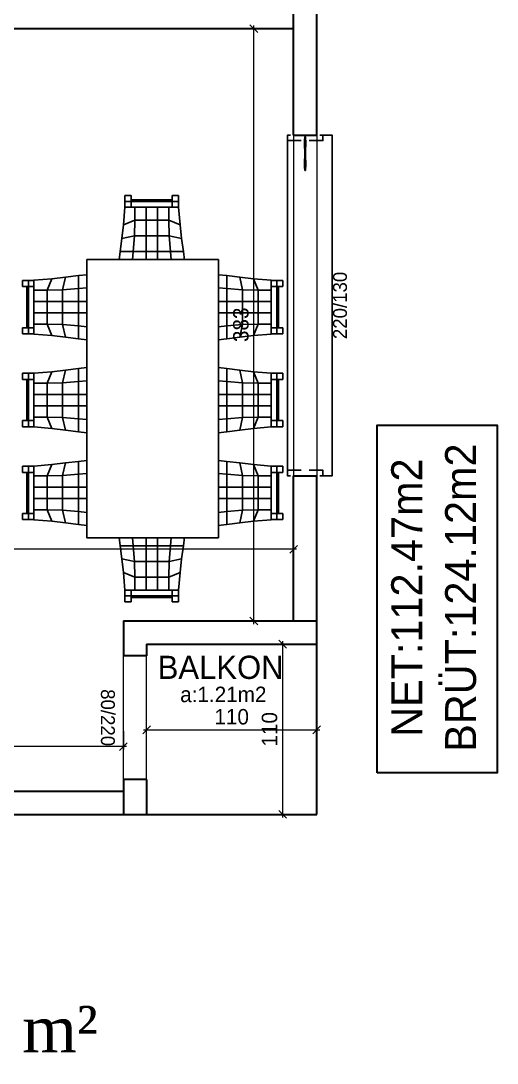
# Model space of a CAD drawing. Header units: centimetres. Extents: x 562865 to 1310255, y -148070 to 32737.
# Drawn here: x 622706 to 623014, y 22367 to 23040 of the extents above; entities that cross this region are included whole.
import ezdxf
from ezdxf.enums import TextEntityAlignment as Align

# ---------------------------------------------------------------- set-up
doc = ezdxf.new("R2010")
doc.units = ezdxf.units.CM
doc.header["$LTSCALE"] = 2.5
doc.layers.get('0').update_dxf_attribs({"color": 86})
for name, color, linetype in [('alan', 7, 'Continuous'), ('kapi-yazi', 7, 'Continuous'), ('mahal', 7, 'Continuous'), ('penc-yazi', 7, 'Continuous'), ('pencere', 7, 'Continuous')]:
    doc.layers.add(name, color=color, linetype=linetype)
for name, color, linetype, lineweight in [('DUVAR', 4, 'Continuous', 30), ('duvar-kesim', 7, 'Continuous', 0), ('GÖRÜNÜŞLER', 96, 'Continuous', 25), ('iç ölçü', 106, 'Continuous', 18)]:
    doc.layers.add(name, color=color, linetype=linetype, lineweight=lineweight)
doc.styles.add('autodim', font='times.ttf')
doc.styles.add('PINAR', font='comic.ttf')
doc.dimstyles.new('TEMİZ ÖLÇÜ', dxfattribs={"dimtxt": 10, "dimasz": 5, "dimexe": 1.8, "dimexo": 0.625, "dimgap": 3, "dimtad": 1, "dimdec": 0, "dimrnd": 0.5, "dimzin": 1, "dimdsep": 46, "dimtxsty": 'PINAR', "dimblk": 'OBLIQUE', "dimcen": 0.9, "dimdle": 2, "dimclrd": 256, "dimclre": 256, "dimclrt": 7, "dimadec": 0, "dimazin": 0, "dimtfac": 1, "dimtdec": 0, "dimtofl": 0, "dimtmove": 2, "dimatfit": 2, "dimfxl": 10, "dimfxlon": 1, "dimlwd": -1, "dimlwe": -1, "dimarcsym": 0})

# ---------------------------------------------------------------- blocks, each defined once
blk = doc.blocks.new('_Oblique')
at = {"color": 0, "linetype": 'ByBlock', "lineweight": -2}
blk.add_line((-0.5, -0.5), (0.5, 0.5), dxfattribs=at)
blk = doc.blocks.new('*D1524')
at = {"layer": 'Defpoints', "color": 0}
for p in [(622897.1, 22582.43), (622787.1, 22561.1), (622897.1, 22561.1)]:
    blk.add_point(p, dxfattribs=at)
at = {"layer": 'iç ölçü'}
for p, q in [((622785.1, 22582.43), (622899.1, 22582.43)), ((622787.1, 22572.43), (622787.1, 22584.23)), ((622897.1, 22572.43), (622897.1, 22584.23))]:
    blk.add_line(p, q, dxfattribs=at)
at = {"layer": 'iç ölçü', "linetype": 'ByBlock', "xscale": 5, "yscale": 5, "zscale": 5, "rotation": 180}
blk.add_blockref('_Oblique', (622787.1, 22582.43), dxfattribs=at)
at = {"layer": 'iç ölçü', "linetype": 'ByBlock', "xscale": 5, "yscale": 5, "zscale": 5}
blk.add_blockref('_Oblique', (622897.1, 22582.43), dxfattribs=at)
at = {"layer": 'iç ölçü', "color": 7, "insert": (622842.1, 22590.83), "char_height": 10, "attachment_point": 5, "style": 'PINAR'}
blk.add_mtext('110', dxfattribs=at)
blk = doc.blocks.new('*D1525')
at = {"layer": 'Defpoints', "color": 0}
for p in [(622873.07, 22637.78), (622873.07, 22527.78), (622875.01, 22527.78)]:
    blk.add_point(p, dxfattribs=at)
at = {"layer": 'iç ölçü'}
for p, q in [((622875.01, 22639.78), (622875.01, 22525.78)), ((622873.69, 22637.78), (622876.81, 22637.78)), ((622873.69, 22527.78), (622876.81, 22527.78))]:
    blk.add_line(p, q, dxfattribs=at)
at = {"layer": 'iç ölçü', "linetype": 'ByBlock', "xscale": 5, "yscale": 5, "zscale": 5}
for p, rotation in [((622875.01, 22637.78), 90), ((622875.01, 22527.78), 270)]:
    blk.add_blockref('_Oblique', p, dxfattribs=dict(at, rotation=rotation))
at = {"layer": 'iç ölçü', "color": 7, "insert": (622866.6, 22582.78), "char_height": 10, "attachment_point": 5, "rotation": 90, "style": 'PINAR'}
blk.add_mtext('110', dxfattribs=at)
blk = doc.blocks.new('*D1527')
at = {"layer": 'Defpoints', "color": 0}
for p in [(622882.1, 22768.17), (622321.78, 22724.87), (622321.78, 22699.12)]:
    blk.add_point(p, dxfattribs=at)
at = {"layer": 'iç ölçü'}
for p, q in [((622321.78, 22709.12), (622321.78, 22697.32)), ((622882.1, 22709.12), (622882.1, 22697.32)), ((622884.1, 22699.12), (622319.78, 22699.12))]:
    blk.add_line(p, q, dxfattribs=at)
at = {"layer": 'iç ölçü', "linetype": 'ByBlock', "xscale": 5, "yscale": 5, "zscale": 5, "rotation": 180}
blk.add_blockref('_Oblique', (622321.78, 22699.12), dxfattribs=at)
at = {"layer": 'iç ölçü', "linetype": 'ByBlock', "xscale": 5, "yscale": 5, "zscale": 5}
blk.add_blockref('_Oblique', (622882.1, 22699.12), dxfattribs=at)
at = {"layer": 'iç ölçü', "color": 7, "insert": (622601.94, 22707.64), "char_height": 10, "attachment_point": 5, "style": 'PINAR'}
blk.add_mtext('561', dxfattribs=at)
blk = doc.blocks.new('*D1528')
at = {"layer": 'Defpoints', "color": 0}
for p in [(622834.6, 23035.49), (622856.44, 23035.49), (622834.6, 22652.78)]:
    blk.add_point(p, dxfattribs=at)
at = {"layer": 'iç ölçü'}
for p, q in [((622856.44, 22650.78), (622856.44, 23037.49)), ((622846.44, 23035.49), (622858.24, 23035.49)), ((622846.44, 22652.78), (622858.24, 22652.78))]:
    blk.add_line(p, q, dxfattribs=at)
at = {"layer": 'iç ölçü', "linetype": 'ByBlock', "xscale": 5, "yscale": 5, "zscale": 5}
for p, rotation in [((622856.44, 23035.49), 90), ((622856.44, 22652.78), 270)]:
    blk.add_blockref('_Oblique', p, dxfattribs=dict(at, rotation=rotation))
at = {"layer": 'iç ölçü', "color": 7, "insert": (622848.08, 22844.14), "char_height": 10, "attachment_point": 5, "rotation": 90, "style": 'PINAR'}
blk.add_mtext('383', dxfattribs=at)
blk = doc.blocks.new('*D1529')
at = {"layer": 'Defpoints', "color": 0}
for p in [(622321.78, 22590.28), (622772.1, 22590.28), (622321.78, 22571.57)]:
    blk.add_point(p, dxfattribs=at)
at = {"layer": 'iç ölçü'}
for p, q in [((622321.78, 22581.57), (622321.78, 22569.77)), ((622772.1, 22581.57), (622772.1, 22569.77)), ((622774.1, 22571.57), (622319.78, 22571.57))]:
    blk.add_line(p, q, dxfattribs=at)
at = {"layer": 'iç ölçü', "linetype": 'ByBlock', "xscale": 5, "yscale": 5, "zscale": 5, "rotation": 180}
blk.add_blockref('_Oblique', (622321.78, 22571.57), dxfattribs=at)
at = {"layer": 'iç ölçü', "linetype": 'ByBlock', "xscale": 5, "yscale": 5, "zscale": 5}
blk.add_blockref('_Oblique', (622772.1, 22571.57), dxfattribs=at)
at = {"layer": 'iç ölçü', "color": 7, "insert": (622546.94, 22580.06), "char_height": 10, "attachment_point": 5, "style": 'PINAR'}
blk.add_mtext('451', dxfattribs=at)
blk = doc.blocks.new('fm-win3')
at = {"color": 8, "linetype": 'Continuous'}
for p, q in [((16.9, 0.3), (16.9, -0.9)), ((56, 0.3), (16.9, 0.3)), ((17.9, 0.3), (17.9, -0.9)), ((55, 0.3), (55, -0.9)), ((56, 0.3), (56, -0.9)), ((65.6, 1.4), (65.6, 0.2)), ((65.6, 1.4), (114.3, 1.4)), ((65.6, 0.2), (114.3, 0.2)), ((66.6, 1.4), (66.6, 0.2)), ((67.4, 3), (112.5, 3)), ((113.3, 1.4), (113.3, 0.2)), ((114.3, 1.4), (114.3, 0.2)), ((123.9, 0.3), (123.9, -0.9)), ((123.9, 0.3), (163.2, 0.3)), ((124.9, 0.3), (124.9, -0.9)), ((162.2, 0.3), (162.2, -0.9)), ((163.2, 0.3), (163.2, -0.9)), ((56, -0.9), (16.9, -0.9)), ((54.5, -3.3), (18.4, -3.3)), ((67.5, -1.8), (112.3, -1.8)), ((123.9, -0.9), (163.2, -0.9)), ((125.4, -3.3), (161.6, -3.3))]:
    blk.add_line(p, q, dxfattribs=at)
at = {"linetype": 'Continuous'}
for points in [[(7, -1.8), (0, -1.8), (0, 1.8), (7, 1.8)], [(11, 0.7), (11.3, 0.7), (11.3, 1), (11, 1), (11, 2), (12.2, 2), (12.2, 2.7), (12.8, 2.7), (12.9, 2), (13.2, 2), (13, 3), (5.6, 3), (5.4, 2), (5.8, 2), (5.9, 2.7), (6.4, 2.7), (6.4, 2), (7.7, 2), (7.7, 1), (7.4, 1), (7.4, 0.7), (7.7, 0.7), (7.7, 0.2), (7.4, 0.2), (7.4, -0.1), (7.7, -0.1), (7.7, -1.7), (7.4, -1.7), (7.4, -2), (11.3, -2), (11.3, -1.7), (11, -1.7), (11, -0.1), (11.3, -0.1), (11.3, 0.2), (11, 0.2)], [(16.1, -1.4), (16.4, -1.4), (16.4, -1.2), (16.1, -1.2), (16.1, 0.9), (16.9, 0.9), (16.9, 1.6), (17.4, 1.6), (17.5, 0.9), (17.9, 0.9), (17.7, 1.9), (12.8, 1.9), (12.8, 1.6), (12.9, 1.6), (12.9, 0.8), (12.1, 0.8), (12.1, -0.2), (13.1, -0.2), (13.1, -1.8), (12.1, -1.8), (12.1, -2.3), (10.5, -2.3), (10.5, -3.5), (16.4, -3.5), (16.4, -3.2), (16.1, -3.2)], [(56.8, -1.2), (56.8, 0.9), (56, 0.9), (56, 1.6), (55.4, 1.6), (55.3, 0.9), (55, 0.9), (55.2, 1.9), (60.1, 1.9), (60.1, 1.6), (60, 1.6), (60, 0.8), (60.8, 0.8), (60.8, -0.2), (59.8, -0.2), (59.8, -1.8), (60.8, -1.8), (60.8, -2.3), (62.4, -2.3), (62.4, -3.5), (56.5, -3.5), (56.5, -3.2), (56.8, -3.2), (56.8, -1.4), (56.5, -1.4), (56.5, -1.2)], [(62.1, -1.7), (62.1, -0.1), (61.8, -0.1), (61.8, 0.2), (62.1, 0.2), (62.1, 0.7), (61.8, 0.7), (61.8, 1), (62.1, 1), (62.1, 2), (60.8, 2), (60.8, 2.7), (60.2, 2.7), (60.1, 2), (59.8, 2), (60, 3), (67.1, 3), (67.3, 2), (67, 2), (66.9, 2.7), (66.3, 2.7), (66.3, 2), (65.1, 2), (65.1, 1), (65.4, 1), (65.4, 0.7), (65.1, 0.7), (65.1, 0.2), (65.4, 0.2), (65.4, -0.1), (65.1, -0.1), (65.1, -1.7), (65.4, -1.7), (65.4, -2), (61.8, -2), (61.8, -1.7)], [(118, 2), (119.2, 2), (119.2, 2.7), (119.8, 2.7), (119.9, 2), (120.2, 2), (120, 3), (112.8, 3), (112.6, 2), (112.9, 2), (113, 2.7), (113.5, 2.7), (113.5, 2), (114.7, 2), (114.7, 1), (114.4, 1), (114.4, 0.7), (114.7, 0.7), (114.7, 0.2), (114.4, 0.2), (114.4, -0.1), (114.7, -0.1), (114.7, -1.7), (114.4, -1.7), (114.4, -2), (118.3, -2), (118.3, -1.7), (118, -1.7), (118, -0.1), (118.3, -0.1), (118.3, 0.2), (118, 0.2), (118, 0.7), (118.3, 0.7), (118.3, 1), (118, 1)], [(123.1, -1.2), (123.1, 0.9), (123.9, 0.9), (123.9, 1.6), (124.4, 1.6), (124.5, 0.9), (124.9, 0.9), (124.7, 1.9), (119.8, 1.9), (119.8, 1.6), (119.9, 1.6), (119.9, 0.8), (119.1, 0.8), (119.1, -0.2), (120.1, -0.2), (120.1, -1.8), (119.1, -1.8), (119.1, -2.3), (117.5, -2.3), (117.5, -3.5), (123.4, -3.5), (123.4, -3.2), (123.1, -3.2), (123.1, -1.4), (123.4, -1.4), (123.4, -1.2)], [(164, -1.4), (163.7, -1.4), (163.7, -1.2), (164, -1.2), (164, 0.9), (163.1, 0.9), (163.1, 1.6), (162.6, 1.6), (162.5, 0.9), (162.2, 0.9), (162.4, 1.9), (167.3, 1.9), (167.3, 1.6), (167.2, 1.6), (167.2, 0.8), (168, 0.8), (168, -0.2), (167, -0.2), (167, -1.8), (168, -1.8), (168, -2.3), (169.5, -2.3), (169.5, -3.5), (163.7, -3.5), (163.7, -3.2), (164, -3.2)], [(169, 0.7), (168.7, 0.7), (168.7, 1), (169, 1), (169, 2), (167.8, 2), (167.8, 2.7), (167.2, 2.7), (167.1, 2), (166.8, 2), (167, 3), (174.4, 3), (174.6, 2), (174.2, 2), (174.1, 2.7), (173.6, 2.7), (173.6, 2), (172.3, 2), (172.3, 1), (172.6, 1), (172.6, 0.7), (172.3, 0.7), (172.3, 0.2), (172.6, 0.2), (172.6, -0.1), (172.3, -0.1), (172.3, -1.7), (172.6, -1.7), (172.6, -2), (168.7, -2), (168.7, -1.7), (169, -1.7), (169, -0.1), (168.7, -0.1), (168.7, 0.2), (169, 0.2)], [(173, -1.8), (180, -1.8), (180, 1.8), (173, 1.8)]]:
    blk.add_lwpolyline(points, close=True, dxfattribs=at)
at = {"color": 8, "linetype": 'Continuous'}
for points in [[(56.4, 1.9), (54.6, 3.7), (18.2, 3.7), (16.4, 1.9)], [(123.4, 1.9), (125.2, 3.7), (161.8, 3.7), (163.6, 1.9)]]:
    blk.add_lwpolyline(points, dxfattribs=at)
for points in [[(16.2, -2.4), (16.5, -2.4), (16.5, -3.3), (18.2, -3.3), (18.2, -1.6), (17.9, -1.6), (17.9, -2.1), (17.4, -2.1), (17.4, -1.6), (17.1, -1.6), (17.1, -2.1), (16.3, -2.1), (16.3, -1.6), (16.2, -1.6)], [(56.7, -2.4), (56.4, -2.4), (56.4, -3.3), (54.7, -3.3), (54.7, -1.6), (55, -1.6), (55, -2.1), (55.5, -2.1), (55.5, -1.6), (55.8, -1.6), (55.8, -2.1), (56.6, -2.1), (56.6, -1.6), (56.7, -1.6)], [(65.5, -1.4), (65.5, -1.8), (67.2, -1.8), (67.2, -0.4), (66.9, -0.4), (66.9, -0.9), (66.4, -0.9), (66.4, -0.4), (66.1, -0.4), (66.1, -1.1), (65.3, -1.1), (65.3, -0.4), (65.2, -0.4), (65.2, -1.4)], [(114.3, -1.4), (114.3, -1.8), (112.6, -1.8), (112.6, -0.4), (112.9, -0.4), (112.9, -0.9), (113.4, -0.9), (113.4, -0.4), (113.7, -0.4), (113.7, -1.1), (114.5, -1.1), (114.5, -0.4), (114.6, -0.4), (114.6, -1.4)], [(123.2, -2.4), (123.5, -2.4), (123.5, -3.3), (125.2, -3.3), (125.2, -1.6), (124.9, -1.6), (124.9, -2.1), (124.4, -2.1), (124.4, -1.6), (124.1, -1.6), (124.1, -2.1), (123.3, -2.1), (123.3, -1.6), (123.2, -1.6)], [(163.9, -2.4), (163.6, -2.4), (163.6, -3.3), (161.9, -3.3), (161.9, -1.6), (162.2, -1.6), (162.2, -2.1), (162.7, -2.1), (162.7, -1.6), (163, -1.6), (163, -2.1), (163.8, -2.1), (163.8, -1.6), (163.9, -1.6)]]:
    blk.add_lwpolyline(points, close=True, dxfattribs=at)
blk = doc.blocks.new('Table-1')
at = {"color": 33}
for p, q in [((-76.91, 74.89), (-76.91, 82.32)), ((-72.9, 82.32), (-76.91, 82.32)), ((-72.9, 82.32), (-72.9, 74.89)), ((-46.34, 74.89), (-46.34, 82.32)), ((-46.34, 82.32), (-42.33, 82.32)), ((-42.33, 82.32), (-42.33, 74.89)), ((-16.89, 74.89), (-16.89, 82.32)), ((-12.88, 82.32), (-16.89, 82.32)), ((-12.88, 82.32), (-12.88, 74.89)), ((13.68, 74.89), (13.68, 82.32)), ((13.68, 82.32), (17.69, 82.32)), ((17.69, 82.32), (17.69, 74.89)), ((43.07, 74.89), (43.07, 82.32)), ((47.08, 82.32), (43.07, 82.32)), ((47.08, 82.32), (47.08, 74.89)), ((73.63, 74.89), (73.63, 82.32)), ((73.63, 82.32), (77.64, 82.32)), ((77.64, 82.32), (77.64, 74.89)), ((-42.26, 74.89), (-77.04, 74.89)), ((-76.91, 78.51), (-42.33, 78.51)), ((-46.34, 79.56), (-72.9, 79.56)), ((17.76, 74.89), (-17.02, 74.89)), ((-16.89, 78.51), (17.69, 78.51)), ((13.68, 79.56), (-12.88, 79.56)), ((77.71, 74.89), (42.93, 74.89)), ((43.07, 78.51), (77.64, 78.51)), ((73.63, 79.56), (47.08, 79.56)), ((-129.96, 16.12), (-122.53, 16.12)), ((-129.96, 12.11), (-129.96, 16.12)), ((-126.14, -18.46), (-126.14, 16.12)), ((-122.53, 16.19), (-122.53, -18.59)), ((125.04, 16.19), (125.04, -18.59)), ((132.47, 16.12), (125.04, 16.12)), ((128.66, -18.46), (128.66, 16.12)), ((132.47, 12.11), (132.47, 16.12)), ((-122.53, 12.11), (-129.96, 12.11)), ((-127.2, 12.11), (-127.2, -14.45)), ((125.04, 12.11), (132.47, 12.11)), ((129.71, 12.11), (129.71, -14.45)), ((-129.96, -14.45), (-122.53, -14.45)), ((-129.96, -14.45), (-129.96, -18.46)), ((-122.53, -18.46), (-129.96, -18.46)), ((132.47, -14.45), (125.04, -14.45)), ((125.04, -18.46), (132.47, -18.46)), ((132.47, -14.45), (132.47, -18.46)), ((-42.26, -78.48), (-77.04, -78.48)), ((-76.91, -78.48), (-76.91, -85.9)), ((-72.9, -85.9), (-72.9, -78.48)), ((-46.34, -78.48), (-46.34, -85.9)), ((-42.33, -85.9), (-42.33, -78.48)), ((17.76, -78.48), (-17.02, -78.48)), ((-16.89, -78.48), (-16.89, -85.9)), ((-12.88, -85.9), (-12.88, -78.48)), ((13.68, -78.48), (13.68, -85.9)), ((17.69, -85.9), (17.69, -78.48)), ((77.71, -78.48), (42.93, -78.48)), ((43.07, -78.48), (43.07, -85.9)), ((47.08, -85.9), (47.08, -78.48)), ((73.63, -78.48), (73.63, -85.9)), ((77.64, -85.9), (77.64, -78.48)), ((-76.91, -82.09), (-42.33, -82.09)), ((-72.9, -85.9), (-76.91, -85.9)), ((-46.34, -83.14), (-72.9, -83.14)), ((-46.34, -85.9), (-42.33, -85.9)), ((-16.89, -82.09), (17.69, -82.09)), ((-12.88, -85.9), (-16.89, -85.9)), ((13.68, -83.14), (-12.88, -83.14)), ((13.68, -85.9), (17.69, -85.9)), ((43.07, -82.09), (77.64, -82.09)), ((47.08, -85.9), (43.07, -85.9)), ((73.63, -83.14), (47.08, -83.14)), ((73.63, -85.9), (77.64, -85.9))]:
    blk.add_line(p, q, dxfattribs=at)
for p, q in [((-77.04, 74.89), (-77.96, 63.39)), ((-70.66, 66.35), (-70.66, 74.89)), ((-63.3, 74.89), (-63.3, 40.71)), ((-56, 40.71), (-56, 74.89)), ((-48.7, 74.89), (-48.7, 66.35)), ((-41.34, 63.39), (-42.26, 74.89)), ((-17.02, 74.89), (-17.94, 63.39)), ((-10.64, 66.35), (-10.64, 74.89)), ((-3.28, 74.89), (-3.28, 40.71)), ((4.02, 40.71), (4.02, 74.89)), ((11.31, 74.89), (11.31, 66.35)), ((18.68, 63.39), (17.76, 74.89)), ((42.93, 74.89), (42.01, 63.39)), ((49.31, 66.35), (49.31, 74.89)), ((56.67, 74.89), (56.67, 40.71)), ((63.97, 40.71), (63.97, 74.89)), ((71.27, 74.89), (71.27, 66.35)), ((78.63, 63.39), (77.71, 74.89)), ((-79.01, 54.51), (-77.96, 63.39)), ((-77.96, 63.39), (-70.66, 66.35)), ((-70.86, 56.35), (-70.66, 66.35)), ((-70.66, 66.35), (-48.7, 66.35)), ((-48.44, 56.35), (-48.7, 66.35)), ((-48.7, 66.35), (-41.34, 63.39)), ((-40.29, 54.51), (-41.34, 63.39)), ((-18.99, 54.51), (-17.94, 63.39)), ((-17.94, 63.39), (-10.64, 66.35)), ((-10.84, 56.35), (-10.64, 66.35)), ((-10.64, 66.35), (11.31, 66.35)), ((11.58, 56.35), (11.31, 66.35)), ((11.31, 66.35), (18.68, 63.39)), ((19.73, 54.51), (18.68, 63.39)), ((40.96, 54.51), (42.01, 63.39)), ((42.01, 63.39), (49.31, 66.35)), ((49.11, 56.35), (49.31, 66.35)), ((49.31, 66.35), (71.27, 66.35)), ((71.53, 56.35), (71.27, 66.35)), ((71.27, 66.35), (78.63, 63.39)), ((79.68, 54.51), (78.63, 63.39)), ((-80.13, 46.16), (-79.01, 54.51)), ((-79.01, 54.51), (-70.86, 56.35)), ((-70.86, 56.35), (-71.71, 46.16)), ((-48.44, 56.35), (-70.86, 56.35)), ((-48.44, 56.35), (-47.59, 46.16)), ((-40.29, 54.51), (-48.44, 56.35)), ((-39.24, 46.16), (-40.29, 54.51)), ((-20.11, 46.16), (-18.99, 54.51)), ((-18.99, 54.51), (-10.84, 56.35)), ((-10.84, 56.35), (-11.69, 46.16)), ((11.58, 56.35), (-10.84, 56.35)), ((19.73, 54.51), (11.58, 56.35)), ((11.58, 56.35), (12.43, 46.16)), ((20.78, 46.16), (19.73, 54.51)), ((39.85, 46.16), (40.96, 54.51)), ((40.96, 54.51), (49.11, 56.35)), ((49.11, 56.35), (48.26, 46.16)), ((71.53, 56.35), (49.11, 56.35)), ((79.68, 54.51), (71.53, 56.35)), ((71.53, 56.35), (72.39, 46.16)), ((80.73, 46.16), (79.68, 54.51)), ((-88.74, 40.71), (91.25, 40.71)), ((-88.74, -44.29), (-88.74, 40.71)), ((-80.79, 40.64), (-80.13, 46.16)), ((-39.24, 46.16), (-80.13, 46.16)), ((-71.71, 46.16), (-72.24, 40.71)), ((-47.59, 46.16), (-47.19, 40.71)), ((-38.65, 40.71), (-39.24, 46.16)), ((-20.77, 40.64), (-20.11, 46.16)), ((20.78, 46.16), (-20.11, 46.16)), ((-11.69, 46.16), (-12.22, 40.71)), ((12.43, 46.16), (12.83, 40.71)), ((21.37, 40.71), (20.78, 46.16)), ((39.19, 40.64), (39.85, 46.16)), ((80.73, 46.16), (39.85, 46.16)), ((48.26, 46.16), (47.73, 40.71)), ((72.39, 46.16), (72.78, 40.71)), ((81.33, 40.71), (80.73, 46.16)), ((91.25, 40.71), (91.25, -44.29)), ((-111.02, 17.11), (-122.53, 16.19)), ((-113.98, 9.74), (-111.02, 17.11)), ((-102.15, 18.16), (-111.02, 17.11)), ((-102.15, 18.16), (-103.99, 10.01)), ((-93.8, 19.21), (-102.15, 18.16)), ((-88.35, 19.8), (-93.8, 19.21)), ((-93.8, 19.21), (-93.8, -21.68)), ((90.86, 19.8), (96.31, 19.21)), ((96.31, 19.21), (96.31, -21.68)), ((96.31, 19.21), (104.66, 18.16)), ((104.66, 18.16), (113.54, 17.11)), ((104.66, 18.16), (106.5, 10.01)), ((116.5, 9.74), (113.54, 17.11)), ((113.54, 17.11), (125.04, 16.19)), ((-122.53, 9.74), (-113.98, 9.74)), ((-103.99, 10.01), (-113.98, 9.74)), ((-113.98, -12.21), (-113.98, 9.74)), ((-103.99, 10.01), (-93.8, 10.86)), ((-103.99, 10.01), (-103.99, -12.41)), ((-93.8, 10.86), (-88.35, 11.26)), ((96.31, 10.86), (90.86, 11.26)), ((106.5, 10.01), (96.31, 10.86)), ((106.5, 10.01), (106.5, -12.41)), ((106.5, 10.01), (116.5, 9.74)), ((116.5, -12.21), (116.5, 9.74)), ((125.04, 9.74), (116.5, 9.74)), ((-88.35, 2.45), (-122.53, 2.45)), ((90.86, 2.45), (125.04, 2.45)), ((-122.53, -4.85), (-88.35, -4.85)), ((125.04, -4.85), (90.86, -4.85)), ((-113.98, -12.21), (-122.53, -12.21)), ((-103.99, -12.41), (-113.98, -12.21)), ((-111.02, -19.51), (-113.98, -12.21)), ((-102.15, -20.56), (-103.99, -12.41)), ((-103.99, -12.41), (-93.8, -13.26)), ((-93.8, -13.26), (-88.35, -13.79)), ((96.31, -13.26), (90.86, -13.79)), ((106.5, -12.41), (96.31, -13.26)), ((104.66, -20.56), (106.5, -12.41)), ((106.5, -12.41), (116.5, -12.21)), ((113.54, -19.51), (116.5, -12.21)), ((116.5, -12.21), (125.04, -12.21)), ((-122.53, -18.59), (-111.02, -19.51)), ((-102.15, -20.56), (-111.02, -19.51)), ((104.66, -20.56), (113.54, -19.51)), ((125.04, -18.59), (113.54, -19.51)), ((-93.8, -21.68), (-102.15, -20.56)), ((-88.28, -22.34), (-93.8, -21.68)), ((90.79, -22.34), (96.31, -21.68)), ((96.31, -21.68), (104.66, -20.56)), ((91.25, -44.29), (-88.74, -44.29)), ((-80.79, -44.23), (-80.13, -49.75)), ((-71.71, -49.75), (-72.24, -44.29)), ((-63.3, -78.48), (-63.3, -44.29)), ((-56, -44.29), (-56, -78.48)), ((-47.59, -49.75), (-47.19, -44.29)), ((-38.65, -44.29), (-39.24, -49.75)), ((-20.77, -44.23), (-20.11, -49.75)), ((-11.69, -49.75), (-12.22, -44.29)), ((-3.28, -78.48), (-3.28, -44.29)), ((4.02, -44.29), (4.02, -78.48)), ((12.43, -49.75), (12.83, -44.29)), ((21.37, -44.29), (20.78, -49.75)), ((39.19, -44.23), (39.85, -49.75)), ((48.26, -49.75), (47.73, -44.29)), ((56.67, -78.48), (56.67, -44.29)), ((63.97, -44.29), (63.97, -78.48)), ((72.39, -49.75), (72.78, -44.29)), ((81.33, -44.29), (80.73, -49.75)), ((-39.24, -49.75), (-80.13, -49.75)), ((-80.13, -49.75), (-79.01, -58.1)), ((-70.86, -59.94), (-71.71, -49.75)), ((-48.44, -59.94), (-47.59, -49.75)), ((-39.24, -49.75), (-40.29, -58.1)), ((20.78, -49.75), (-20.11, -49.75)), ((-20.11, -49.75), (-18.99, -58.1)), ((-10.84, -59.94), (-11.69, -49.75)), ((11.58, -59.94), (12.43, -49.75)), ((20.78, -49.75), (19.73, -58.1)), ((80.73, -49.75), (39.85, -49.75)), ((39.85, -49.75), (40.96, -58.1)), ((49.11, -59.94), (48.26, -49.75)), ((71.53, -59.94), (72.39, -49.75)), ((80.73, -49.75), (79.68, -58.1)), ((-79.01, -58.1), (-77.96, -66.97)), ((-79.01, -58.1), (-70.86, -59.94)), ((-48.44, -59.94), (-70.86, -59.94)), ((-70.86, -59.94), (-70.66, -69.93)), ((-48.44, -59.94), (-48.7, -69.93)), ((-40.29, -58.1), (-48.44, -59.94)), ((-40.29, -58.1), (-41.34, -66.97)), ((-18.99, -58.1), (-10.84, -59.94)), ((-18.99, -58.1), (-17.94, -66.97)), ((-10.84, -59.94), (-10.64, -69.93)), ((11.58, -59.94), (-10.84, -59.94)), ((11.58, -59.94), (11.31, -69.93)), ((19.73, -58.1), (11.58, -59.94)), ((19.73, -58.1), (18.68, -66.97)), ((40.96, -58.1), (42.01, -66.97)), ((40.96, -58.1), (49.11, -59.94)), ((49.11, -59.94), (49.31, -69.93)), ((71.53, -59.94), (49.11, -59.94)), ((71.53, -59.94), (71.27, -69.93)), ((79.68, -58.1), (71.53, -59.94)), ((79.68, -58.1), (78.63, -66.97)), ((-77.04, -78.48), (-77.96, -66.97)), ((-77.96, -66.97), (-70.66, -69.93)), ((-48.7, -69.93), (-41.34, -66.97)), ((-41.34, -66.97), (-42.26, -78.48)), ((-17.94, -66.97), (-10.64, -69.93)), ((-17.02, -78.48), (-17.94, -66.97)), ((11.31, -69.93), (18.68, -66.97)), ((18.68, -66.97), (17.76, -78.48)), ((42.01, -66.97), (49.31, -69.93)), ((42.93, -78.48), (42.01, -66.97)), ((71.27, -69.93), (78.63, -66.97)), ((78.63, -66.97), (77.71, -78.48)), ((-70.66, -69.93), (-48.7, -69.93)), ((-70.66, -69.93), (-70.66, -78.48)), ((-48.7, -78.48), (-48.7, -69.93)), ((-10.64, -69.93), (11.31, -69.93)), ((-10.64, -69.93), (-10.64, -78.48)), ((11.31, -78.48), (11.31, -69.93)), ((49.31, -69.93), (71.27, -69.93)), ((49.31, -69.93), (49.31, -78.48)), ((71.27, -78.48), (71.27, -69.93))]:
    blk.add_line(p, q)

msp = doc.modelspace()

# ---------------------------------------------------------------- linework, layer by layer
at = {"layer": 'DUVAR'}
for p, q in [((622897.1, 22966.63), (622897.1, 23605.49)), ((622882.1, 22966.63), (622882.1, 23305.49)), ((622311.78, 23035.49), (622882.1, 23035.49)), ((622882.1, 22966.63), (622897.1, 22966.63)), ((622882.1, 22652.78), (622882.1, 22746.63)), ((622882.1, 22746.63), (622897.1, 22746.63)), ((622897.1, 22527.78), (622897.1, 22746.63)), ((622772.1, 22652.78), (622772.1, 22630.32)), ((622772.1, 22652.78), (622897.1, 22652.78)), ((622787.1, 22637.78), (622787.1, 22630.32)), ((622787.1, 22637.78), (622897.1, 22637.78)), ((622787.1, 22630.32), (622772.1, 22630.32)), ((622772.1, 22550.32), (622772.1, 22527.78)), ((622787.1, 22550.32), (622772.1, 22550.32)), ((622787.1, 22550.32), (622787.1, 22527.78)), ((622601.65, 22542.78), (622772.1, 22542.78)), ((622601.65, 22527.78), (622897.1, 22527.78))]:
    msp.add_line(p, q, dxfattribs=at)
at = {"layer": 'duvar-kesim'}
for p, q in [((622882.1, 22966.63), (622882.1, 22746.63)), ((622897.1, 22966.63), (622897.1, 22746.63)), ((622772.1, 22550.32), (622772.1, 22630.32)), ((622787.1, 22550.32), (622787.1, 22630.32))]:
    msp.add_line(p, q, dxfattribs=at)
at = {"layer": 'GÖRÜNÜŞLER', "lineweight": 30}
msp.add_lwpolyline([(622936.14, 22554.67), (622936.14, 22779.25), (623013.71, 22779.25), (623013.71, 22554.67)], close=True, dxfattribs=at)
at = {"layer": 'pencere'}
for points in [[(622880.1, 22966.63), (622878.1, 22966.63), (622878.1, 22963.13), (622887.1, 22963.13)], [(622878.1, 22966.63), (622878.1, 22746.63)], [(622899.1, 22966.63), (622901.1, 22966.63), (622901.1, 22963.13), (622892.1, 22963.13)], [(622901.1, 22966.63), (622907.1, 22966.63), (622907.1, 22746.63), (622901.1, 22746.63)], [(622880.1, 22746.63), (622878.1, 22746.63), (622878.1, 22750.13), (622887.1, 22750.13)], [(622899.1, 22746.63), (622901.1, 22746.63), (622901.1, 22750.13), (622892.1, 22750.13)]]:
    msp.add_lwpolyline(points, dxfattribs=at)

# ---------------------------------------------------------------- block references
at = {"layer": 'GÖRÜNÜŞLER', "rotation": 90}
msp.add_blockref('Table-1', (622789.2, 22795.14), dxfattribs=at)
at = {"layer": 'pencere', "xscale": 0.1211111111115315, "yscale": 0.09999999999854481, "zscale": 0.1211111111111112, "rotation": 270}
msp.add_blockref('fm-win3', (622889.6, 22965.63), dxfattribs=at)

# ---------------------------------------------------------------- texts
at = {"layer": 'alan', "lineweight": 90, "style": 'PINAR'}
for s, p in [('BRÜT:124.12m2', (623000.07, 22667.83)), ('NET:112.47m2', (622965.23, 22667.83))]:
    msp.add_text(s, height=20, rotation=90, dxfattribs=at).set_placement(p, align=Align.CENTER)
at = {"layer": 'alan', "style": 'PINAR'}
msp.add_text('a:1.21m2', height=10, dxfattribs=at).set_placement((622836.69, 22600.33), align=Align.CENTER)
at = {"layer": 'kapi-yazi', "style": 'PINAR'}
msp.add_text('80/220', height=9, rotation=270, dxfattribs=at).set_placement((622762.1, 22590.32), align=Align.MIDDLE_CENTER)
at = {"layer": 'mahal'}
for s, height, style, p in [('BALKON', 15, 'PINAR', (622834.96, 22615.33)), ('NORMAL KAT: 401,50 m²', 30, 'autodim', (622500.85, 22374.14))]:
    msp.add_text(s, height=height, dxfattribs=dict(at, style=style)).set_placement(p, align=Align.CENTER)
at = {"layer": 'penc-yazi', "style": 'PINAR'}
msp.add_text('220/130', height=9, rotation=90, dxfattribs=at).set_placement((622912.1, 22856.63), align=Align.MIDDLE_CENTER)

# ---------------------------------------------------------------- dimensions: what is measured, and where the dimension line sits
at = {"layer": 'iç ölçü'}
for base, p1, p2, angle, picture, middle in [((622856.44, 23035.49), (622834.6, 22652.78), (622834.6, 23035.49), 90, '*D1528', (622848.08, 22844.14)), ((622875.01, 22527.78), (622873.07, 22637.78), (622873.07, 22527.78), 90, '*D1525', (622866.6, 22582.78)), ((622897.1, 22582.43), (622787.1, 22561.1), (622897.1, 22561.1), 180, '*D1524', (622842.1, 22590.83))]:
    dim = msp.add_linear_dim(base=base, p1=p1, p2=p2, angle=angle, dimstyle='TEMİZ ÖLÇÜ', override={"dimarcsym": 1}, dxfattribs=at)
    dim.commit()
    dim.dimension.update_dxf_attribs({"geometry": picture, "text_midpoint": middle})
for base, p1, p2, picture, middle in [((622321.78, 22699.12), (622882.1, 22768.17), (622321.78, 22724.87), '*D1527', (622601.94, 22707.64)), ((622321.78, 22571.57), (622772.1, 22590.28), (622321.78, 22590.28), '*D1529', (622546.94, 22580.06))]:
    dim = msp.add_linear_dim(base=base, p1=p1, p2=p2, dimstyle='TEMİZ ÖLÇÜ', override={"dimarcsym": 1}, dxfattribs=at)
    dim.commit()
    dim.dimension.update_dxf_attribs({"geometry": picture, "text_midpoint": middle})

doc.saveas('drawing.dxf')
